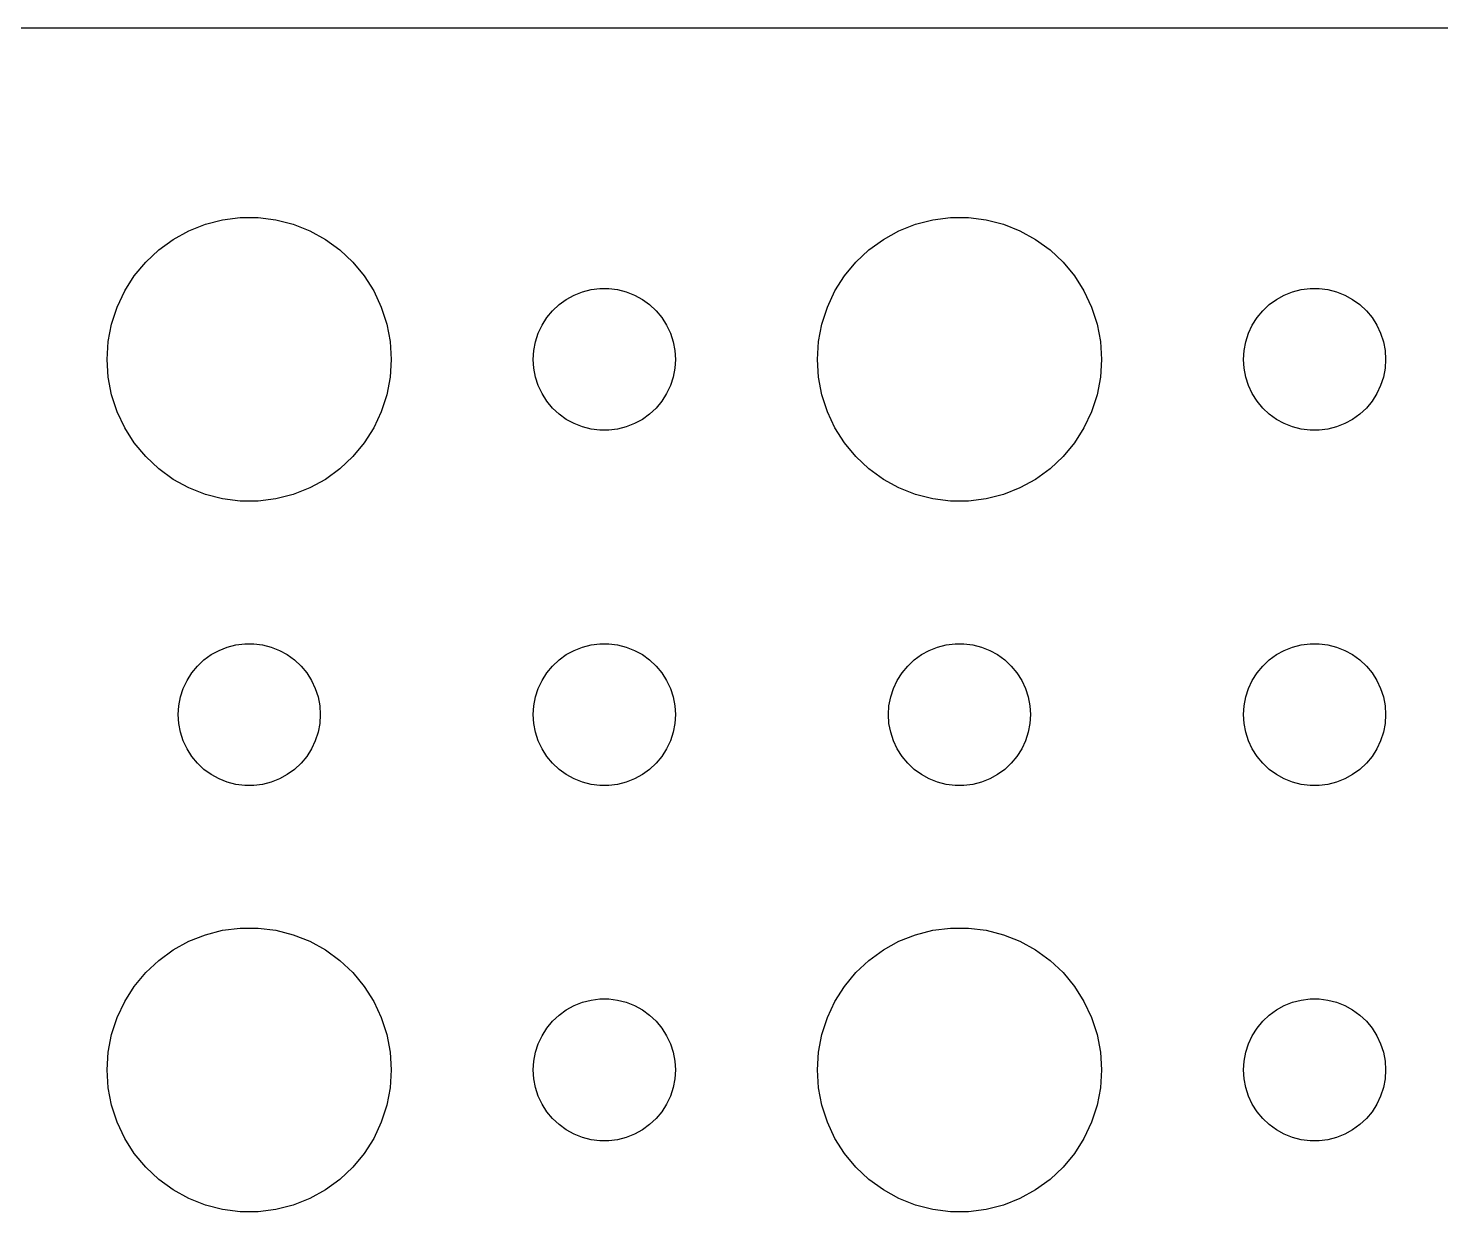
# Model space of a CAD drawing. Header units: metres. Extents: x -112 to 112, y -104 to 104.
# Drawn here: x 25.33 to 55.16, y 79.51 to 104.49 of the extents above; entities that cross this region are included whole.
import ezdxf

# ---------------------------------------------------------------- set-up
doc = ezdxf.new("R2010")
doc.units = ezdxf.units.M

msp = doc.modelspace()

# ---------------------------------------------------------------- linework, layer by layer
for p, q in [((107.314, 104.49), (-107.314, 104.49)), ((28.7227, 100.214), (29.0729, 100.353)), ((29.0729, 100.353), (29.4379, 100.447)), ((29.4379, 100.447), (29.8116, 100.494)), ((29.8116, 100.494), (30.1884, 100.494)), ((30.1884, 100.494), (30.5621, 100.447)), ((30.5621, 100.447), (30.927, 100.353)), ((30.927, 100.353), (31.2773, 100.214)), ((43.7227, 100.214), (44.0729, 100.353)), ((44.0729, 100.353), (44.4379, 100.447)), ((44.4379, 100.447), (44.8116, 100.494)), ((44.8116, 100.494), (45.1884, 100.494)), ((45.1884, 100.494), (45.5621, 100.447)), ((45.5621, 100.447), (45.927, 100.353)), ((45.927, 100.353), (46.2773, 100.214)), ((28.0877, 99.8115), (28.3925, 100.033)), ((28.3925, 100.033), (28.7227, 100.214)), ((31.2773, 100.214), (31.6075, 100.033)), ((31.6075, 100.033), (31.9123, 99.8115)), ((43.0877, 99.8115), (43.3925, 100.033)), ((43.3925, 100.033), (43.7227, 100.214)), ((46.2773, 100.214), (46.6075, 100.033)), ((46.6075, 100.033), (46.9123, 99.8115)), ((27.8131, 99.5536), (28.0877, 99.8115)), ((31.9123, 99.8115), (32.1869, 99.5536)), ((42.8131, 99.5536), (43.0877, 99.8115)), ((46.9123, 99.8115), (47.1869, 99.5536)), ((27.5729, 99.2634), (27.8131, 99.5536)), ((32.1869, 99.5536), (32.427, 99.2634)), ((42.5729, 99.2634), (42.8131, 99.5536)), ((47.1869, 99.5536), (47.427, 99.2634)), ((27.3711, 98.9453), (27.5729, 99.2634)), ((32.427, 99.2634), (32.6289, 98.9453)), ((42.3711, 98.9453), (42.5729, 99.2634)), ((47.427, 99.2634), (47.6289, 98.9453)), ((27.2107, 98.6044), (27.3711, 98.9453)), ((32.6289, 98.9453), (32.7893, 98.6044)), ((36.5439, 98.6558), (36.6963, 98.7665)), ((36.6963, 98.7665), (36.8613, 98.8572)), ((36.8613, 98.8572), (37.0365, 98.9266)), ((37.0365, 98.9266), (37.2189, 98.9734)), ((37.2189, 98.9734), (37.4058, 98.997)), ((37.4058, 98.997), (37.5942, 98.997)), ((37.5942, 98.997), (37.7811, 98.9734)), ((37.7811, 98.9734), (37.9635, 98.9266)), ((37.9635, 98.9266), (38.1387, 98.8572)), ((38.1387, 98.8572), (38.3037, 98.7665)), ((38.3037, 98.7665), (38.4561, 98.6558)), ((42.2107, 98.6044), (42.3711, 98.9453)), ((47.6289, 98.9453), (47.7893, 98.6044)), ((51.5439, 98.6558), (51.6963, 98.7665)), ((51.6963, 98.7665), (51.8613, 98.8572)), ((51.8613, 98.8572), (52.0365, 98.9266)), ((52.0365, 98.9266), (52.2189, 98.9734)), ((52.2189, 98.9734), (52.4058, 98.997)), ((52.4058, 98.997), (52.5942, 98.997)), ((52.5942, 98.997), (52.7811, 98.9734)), ((52.7811, 98.9734), (52.9635, 98.9266)), ((52.9635, 98.9266), (53.1387, 98.8572)), ((53.1387, 98.8572), (53.3037, 98.7665)), ((53.3037, 98.7665), (53.4561, 98.6558)), ((27.0942, 98.2461), (27.2107, 98.6044)), ((32.7893, 98.6044), (32.9057, 98.2461)), ((36.2865, 98.3817), (36.4065, 98.5268)), ((36.4065, 98.5268), (36.5439, 98.6558)), ((38.4561, 98.6558), (38.5934, 98.5268)), ((38.5934, 98.5268), (38.7135, 98.3817)), ((42.0942, 98.2461), (42.2107, 98.6044)), ((47.7893, 98.6044), (47.9057, 98.2461)), ((51.2865, 98.3817), (51.4065, 98.5268)), ((51.4065, 98.5268), (51.5439, 98.6558)), ((53.4561, 98.6558), (53.5934, 98.5268)), ((53.5934, 98.5268), (53.7135, 98.3817)), ((27.0237, 97.876), (27.0942, 98.2461)), ((32.9057, 98.2461), (32.9763, 97.876)), ((36.1053, 98.0522), (36.1855, 98.2226)), ((36.1855, 98.2226), (36.2865, 98.3817)), ((38.7135, 98.3817), (38.8145, 98.2226)), ((38.8145, 98.2226), (38.8947, 98.0522)), ((42.0237, 97.876), (42.0942, 98.2461)), ((47.9057, 98.2461), (47.9763, 97.876)), ((51.1053, 98.0522), (51.1855, 98.2226)), ((51.1855, 98.2226), (51.2865, 98.3817)), ((53.7135, 98.3817), (53.8145, 98.2226)), ((53.8145, 98.2226), (53.8947, 98.0522)), ((27, 97.5), (27.0237, 97.876)), ((32.9763, 97.876), (33, 97.5)), ((36.0118, 97.688), (36.0471, 97.873)), ((36.0471, 97.873), (36.1053, 98.0522)), ((38.8947, 98.0522), (38.9529, 97.873)), ((38.9529, 97.873), (38.9882, 97.688)), ((42, 97.5), (42.0237, 97.876)), ((47.9763, 97.876), (48, 97.5)), ((51.0118, 97.688), (51.0471, 97.873)), ((51.0471, 97.873), (51.1053, 98.0522)), ((53.8947, 98.0522), (53.9529, 97.873)), ((53.9529, 97.873), (53.9882, 97.688)), ((36, 97.5), (36.0118, 97.688)), ((38.9882, 97.688), (39, 97.5)), ((51, 97.5), (51.0118, 97.688)), ((53.9882, 97.688), (54, 97.5)), ((27.0237, 97.124), (27, 97.5)), ((33, 97.5), (32.9763, 97.124)), ((36.0118, 97.312), (36, 97.5)), ((36.0471, 97.127), (36.0118, 97.312)), ((38.9882, 97.312), (38.9529, 97.127)), ((39, 97.5), (38.9882, 97.312)), ((42.0237, 97.124), (42, 97.5)), ((48, 97.5), (47.9763, 97.124)), ((51.0118, 97.312), (51, 97.5)), ((51.0471, 97.127), (51.0118, 97.312)), ((53.9882, 97.312), (53.9529, 97.127)), ((54, 97.5), (53.9882, 97.312)), ((27.0942, 96.7539), (27.0237, 97.124)), ((32.9763, 97.124), (32.9057, 96.7539)), ((36.1053, 96.9478), (36.0471, 97.127)), ((38.9529, 97.127), (38.8947, 96.9478)), ((42.0942, 96.7539), (42.0237, 97.124)), ((47.9763, 97.124), (47.9057, 96.7539)), ((51.1053, 96.9478), (51.0471, 97.127)), ((53.9529, 97.127), (53.8947, 96.9478)), ((27.2107, 96.3956), (27.0942, 96.7539)), ((32.9057, 96.7539), (32.7893, 96.3956)), ((36.1855, 96.7774), (36.1053, 96.9478)), ((36.2865, 96.6183), (36.1855, 96.7774)), ((38.8145, 96.7774), (38.7135, 96.6183)), ((38.8947, 96.9478), (38.8145, 96.7774)), ((42.2107, 96.3956), (42.0942, 96.7539)), ((47.9057, 96.7539), (47.7893, 96.3956)), ((51.1855, 96.7774), (51.1053, 96.9478)), ((51.2865, 96.6183), (51.1855, 96.7774)), ((53.8145, 96.7774), (53.7135, 96.6183)), ((53.8947, 96.9478), (53.8145, 96.7774)), ((27.3711, 96.0547), (27.2107, 96.3956)), ((32.7893, 96.3956), (32.6289, 96.0547)), ((36.4065, 96.4732), (36.2865, 96.6183)), ((36.5439, 96.3442), (36.4065, 96.4732)), ((38.5934, 96.4732), (38.4561, 96.3442)), ((38.7135, 96.6183), (38.5934, 96.4732)), ((42.3711, 96.0547), (42.2107, 96.3956)), ((47.7893, 96.3956), (47.6289, 96.0547)), ((51.4065, 96.4732), (51.2865, 96.6183)), ((51.5439, 96.3442), (51.4065, 96.4732)), ((53.5934, 96.4732), (53.4561, 96.3442)), ((53.7135, 96.6183), (53.5934, 96.4732)), ((36.6963, 96.2335), (36.5439, 96.3442)), ((36.8613, 96.1428), (36.6963, 96.2335)), ((37.0365, 96.0734), (36.8613, 96.1428)), ((37.2189, 96.0266), (37.0365, 96.0734)), ((37.9635, 96.0734), (37.7811, 96.0266)), ((38.1387, 96.1428), (37.9635, 96.0734)), ((38.3037, 96.2335), (38.1387, 96.1428)), ((38.4561, 96.3442), (38.3037, 96.2335)), ((51.6963, 96.2335), (51.5439, 96.3442)), ((51.8613, 96.1428), (51.6963, 96.2335)), ((52.0365, 96.0734), (51.8613, 96.1428)), ((52.2189, 96.0266), (52.0365, 96.0734)), ((52.9635, 96.0734), (52.7811, 96.0266)), ((53.1387, 96.1428), (52.9635, 96.0734)), ((53.3037, 96.2335), (53.1387, 96.1428)), ((53.4561, 96.3442), (53.3037, 96.2335)), ((27.5729, 95.7366), (27.3711, 96.0547)), ((32.6289, 96.0547), (32.427, 95.7366)), ((37.4058, 96.003), (37.2189, 96.0266)), ((37.5942, 96.003), (37.4058, 96.003)), ((37.7811, 96.0266), (37.5942, 96.003)), ((42.5729, 95.7366), (42.3711, 96.0547)), ((47.6289, 96.0547), (47.427, 95.7366)), ((52.4058, 96.003), (52.2189, 96.0266)), ((52.5942, 96.003), (52.4058, 96.003)), ((52.7811, 96.0266), (52.5942, 96.003)), ((27.8131, 95.4464), (27.5729, 95.7366)), ((32.427, 95.7366), (32.1869, 95.4464)), ((42.8131, 95.4464), (42.5729, 95.7366)), ((47.427, 95.7366), (47.1869, 95.4464)), ((28.0877, 95.1885), (27.8131, 95.4464)), ((28.3925, 94.967), (28.0877, 95.1885)), ((31.9123, 95.1885), (31.6075, 94.967)), ((32.1869, 95.4464), (31.9123, 95.1885)), ((43.0877, 95.1885), (42.8131, 95.4464)), ((43.3925, 94.967), (43.0877, 95.1885)), ((46.9123, 95.1885), (46.6075, 94.967)), ((47.1869, 95.4464), (46.9123, 95.1885)), ((28.7227, 94.7855), (28.3925, 94.967)), ((31.6075, 94.967), (31.2773, 94.7855)), ((43.7227, 94.7855), (43.3925, 94.967)), ((46.6075, 94.967), (46.2773, 94.7855)), ((29.0729, 94.6468), (28.7227, 94.7855)), ((29.4379, 94.5531), (29.0729, 94.6468)), ((30.927, 94.6468), (30.5621, 94.5531)), ((31.2773, 94.7855), (30.927, 94.6468)), ((44.0729, 94.6468), (43.7227, 94.7855)), ((44.4379, 94.5531), (44.0729, 94.6468)), ((45.927, 94.6468), (45.5621, 94.5531)), ((46.2773, 94.7855), (45.927, 94.6468)), ((29.8116, 94.5059), (29.4379, 94.5531)), ((30.1884, 94.5059), (29.8116, 94.5059)), ((30.5621, 94.5531), (30.1884, 94.5059)), ((44.8116, 94.5059), (44.4379, 94.5531)), ((45.1884, 94.5059), (44.8116, 94.5059)), ((45.5621, 94.5531), (45.1884, 94.5059)), ((29.1963, 91.2665), (29.3613, 91.3572)), ((29.3613, 91.3572), (29.5365, 91.4266)), ((29.5365, 91.4266), (29.7189, 91.4734)), ((29.7189, 91.4734), (29.9058, 91.497)), ((29.9058, 91.497), (30.0942, 91.497)), ((30.0942, 91.497), (30.2811, 91.4734)), ((30.2811, 91.4734), (30.4635, 91.4266)), ((30.4635, 91.4266), (30.6387, 91.3572)), ((30.6387, 91.3572), (30.8037, 91.2665)), ((36.6963, 91.2665), (36.8613, 91.3572)), ((36.8613, 91.3572), (37.0365, 91.4266)), ((37.0365, 91.4266), (37.2189, 91.4734)), ((37.2189, 91.4734), (37.4058, 91.497)), ((37.4058, 91.497), (37.5942, 91.497)), ((37.5942, 91.497), (37.7811, 91.4734)), ((37.7811, 91.4734), (37.9635, 91.4266)), ((37.9635, 91.4266), (38.1387, 91.3572)), ((38.1387, 91.3572), (38.3037, 91.2665)), ((44.1963, 91.2665), (44.3613, 91.3572)), ((44.3613, 91.3572), (44.5365, 91.4266)), ((44.5365, 91.4266), (44.7189, 91.4734)), ((44.7189, 91.4734), (44.9058, 91.497)), ((44.9058, 91.497), (45.0942, 91.497)), ((45.0942, 91.497), (45.2811, 91.4734)), ((45.2811, 91.4734), (45.4635, 91.4266)), ((45.4635, 91.4266), (45.6387, 91.3572)), ((45.6387, 91.3572), (45.8037, 91.2665)), ((51.6963, 91.2665), (51.8613, 91.3572)), ((51.8613, 91.3572), (52.0365, 91.4266)), ((52.0365, 91.4266), (52.2189, 91.4734)), ((52.2189, 91.4734), (52.4058, 91.497)), ((52.4058, 91.497), (52.5942, 91.497)), ((52.5942, 91.497), (52.7811, 91.4734)), ((52.7811, 91.4734), (52.9635, 91.4266)), ((52.9635, 91.4266), (53.1387, 91.3572)), ((53.1387, 91.3572), (53.3037, 91.2665)), ((28.7865, 90.8817), (28.9065, 91.0268)), ((28.9065, 91.0268), (29.0439, 91.1558)), ((29.0439, 91.1558), (29.1963, 91.2665)), ((30.8037, 91.2665), (30.9561, 91.1558)), ((30.9561, 91.1558), (31.0934, 91.0268)), ((31.0934, 91.0268), (31.2135, 90.8817)), ((36.2865, 90.8817), (36.4065, 91.0268)), ((36.4065, 91.0268), (36.5439, 91.1558)), ((36.5439, 91.1558), (36.6963, 91.2665)), ((38.3037, 91.2665), (38.4561, 91.1558)), ((38.4561, 91.1558), (38.5934, 91.0268)), ((38.5934, 91.0268), (38.7135, 90.8817)), ((43.7865, 90.8817), (43.9065, 91.0268)), ((43.9065, 91.0268), (44.0439, 91.1558)), ((44.0439, 91.1558), (44.1963, 91.2665)), ((45.8037, 91.2665), (45.9561, 91.1558)), ((45.9561, 91.1558), (46.0934, 91.0268)), ((46.0934, 91.0268), (46.2135, 90.8817)), ((51.2865, 90.8817), (51.4065, 91.0268)), ((51.4065, 91.0268), (51.5439, 91.1558)), ((51.5439, 91.1558), (51.6963, 91.2665)), ((53.3037, 91.2665), (53.4561, 91.1558)), ((53.4561, 91.1558), (53.5934, 91.0268)), ((53.5934, 91.0268), (53.7135, 90.8817)), ((28.6053, 90.5522), (28.6855, 90.7226)), ((28.6855, 90.7226), (28.7865, 90.8817)), ((31.2135, 90.8817), (31.3145, 90.7226)), ((31.3145, 90.7226), (31.3947, 90.5522)), ((36.1053, 90.5522), (36.1855, 90.7226)), ((36.1855, 90.7226), (36.2865, 90.8817)), ((38.7135, 90.8817), (38.8145, 90.7226)), ((38.8145, 90.7226), (38.8947, 90.5522)), ((43.6053, 90.5522), (43.6855, 90.7226)), ((43.6855, 90.7226), (43.7865, 90.8817)), ((46.2135, 90.8817), (46.3145, 90.7226)), ((46.3145, 90.7226), (46.3947, 90.5522)), ((51.1053, 90.5522), (51.1855, 90.7226)), ((51.1855, 90.7226), (51.2865, 90.8817)), ((53.7135, 90.8817), (53.8145, 90.7226)), ((53.8145, 90.7226), (53.8947, 90.5522)), ((28.5471, 90.373), (28.6053, 90.5522)), ((31.3947, 90.5522), (31.4529, 90.373)), ((36.0471, 90.373), (36.1053, 90.5522)), ((38.8947, 90.5522), (38.9529, 90.373)), ((43.5471, 90.373), (43.6053, 90.5522)), ((46.3947, 90.5522), (46.4529, 90.373)), ((51.0471, 90.373), (51.1053, 90.5522)), ((53.8947, 90.5522), (53.9529, 90.373)), ((28.5, 90), (28.5118, 90.188)), ((28.5118, 90.188), (28.5471, 90.373)), ((31.4529, 90.373), (31.4882, 90.188)), ((31.4882, 90.188), (31.5, 90)), ((36, 90), (36.0118, 90.188)), ((36.0118, 90.188), (36.0471, 90.373)), ((38.9529, 90.373), (38.9882, 90.188)), ((38.9882, 90.188), (39, 90)), ((43.5, 90), (43.5118, 90.188)), ((43.5118, 90.188), (43.5471, 90.373)), ((46.4529, 90.373), (46.4882, 90.188)), ((46.4882, 90.188), (46.5, 90)), ((51, 90), (51.0118, 90.188)), ((51.0118, 90.188), (51.0471, 90.373)), ((53.9529, 90.373), (53.9882, 90.188)), ((53.9882, 90.188), (54, 90)), ((28.5118, 89.812), (28.5, 90)), ((28.5471, 89.627), (28.5118, 89.812)), ((31.4882, 89.812), (31.4529, 89.627)), ((31.5, 90), (31.4882, 89.812)), ((36.0118, 89.812), (36, 90)), ((36.0471, 89.627), (36.0118, 89.812)), ((38.9882, 89.812), (38.9529, 89.627)), ((39, 90), (38.9882, 89.812)), ((43.5118, 89.812), (43.5, 90)), ((43.5471, 89.627), (43.5118, 89.812)), ((46.4882, 89.812), (46.4529, 89.627)), ((46.5, 90), (46.4882, 89.812)), ((51.0118, 89.812), (51, 90)), ((51.0471, 89.627), (51.0118, 89.812)), ((53.9882, 89.812), (53.9529, 89.627)), ((54, 90), (53.9882, 89.812)), ((28.6053, 89.4478), (28.5471, 89.627)), ((31.4529, 89.627), (31.3947, 89.4478)), ((36.1053, 89.4478), (36.0471, 89.627)), ((38.9529, 89.627), (38.8947, 89.4478)), ((43.6053, 89.4478), (43.5471, 89.627)), ((46.4529, 89.627), (46.3947, 89.4478)), ((51.1053, 89.4478), (51.0471, 89.627)), ((53.9529, 89.627), (53.8947, 89.4478)), ((28.6855, 89.2774), (28.6053, 89.4478)), ((28.7865, 89.1183), (28.6855, 89.2774)), ((31.3145, 89.2774), (31.2135, 89.1183)), ((31.3947, 89.4478), (31.3145, 89.2774)), ((36.1855, 89.2774), (36.1053, 89.4478)), ((36.2865, 89.1183), (36.1855, 89.2774)), ((38.8145, 89.2774), (38.7135, 89.1183)), ((38.8947, 89.4478), (38.8145, 89.2774)), ((43.6855, 89.2774), (43.6053, 89.4478)), ((43.7865, 89.1183), (43.6855, 89.2774)), ((46.3145, 89.2774), (46.2135, 89.1183)), ((46.3947, 89.4478), (46.3145, 89.2774)), ((51.1855, 89.2774), (51.1053, 89.4478)), ((51.2865, 89.1183), (51.1855, 89.2774)), ((53.8145, 89.2774), (53.7135, 89.1183)), ((53.8947, 89.4478), (53.8145, 89.2774)), ((28.9065, 88.9732), (28.7865, 89.1183)), ((29.0439, 88.8442), (28.9065, 88.9732)), ((31.0934, 88.9732), (30.9561, 88.8442)), ((31.2135, 89.1183), (31.0934, 88.9732)), ((36.4065, 88.9732), (36.2865, 89.1183)), ((36.5439, 88.8442), (36.4065, 88.9732)), ((38.5934, 88.9732), (38.4561, 88.8442)), ((38.7135, 89.1183), (38.5934, 88.9732)), ((43.9065, 88.9732), (43.7865, 89.1183)), ((44.0439, 88.8442), (43.9065, 88.9732)), ((46.0934, 88.9732), (45.9561, 88.8442)), ((46.2135, 89.1183), (46.0934, 88.9732)), ((51.4065, 88.9732), (51.2865, 89.1183)), ((51.5439, 88.8442), (51.4065, 88.9732)), ((53.5934, 88.9732), (53.4561, 88.8442)), ((53.7135, 89.1183), (53.5934, 88.9732)), ((29.1963, 88.7335), (29.0439, 88.8442)), ((29.3613, 88.6428), (29.1963, 88.7335)), ((29.5365, 88.5734), (29.3613, 88.6428)), ((30.6387, 88.6428), (30.4635, 88.5734)), ((30.8037, 88.7335), (30.6387, 88.6428)), ((30.9561, 88.8442), (30.8037, 88.7335)), ((36.6963, 88.7335), (36.5439, 88.8442)), ((36.8613, 88.6428), (36.6963, 88.7335)), ((37.0365, 88.5734), (36.8613, 88.6428)), ((38.1387, 88.6428), (37.9635, 88.5734)), ((38.3037, 88.7335), (38.1387, 88.6428)), ((38.4561, 88.8442), (38.3037, 88.7335)), ((44.1963, 88.7335), (44.0439, 88.8442)), ((44.3613, 88.6428), (44.1963, 88.7335)), ((44.5365, 88.5734), (44.3613, 88.6428)), ((45.6387, 88.6428), (45.4635, 88.5734)), ((45.8037, 88.7335), (45.6387, 88.6428)), ((45.9561, 88.8442), (45.8037, 88.7335)), ((51.6963, 88.7335), (51.5439, 88.8442)), ((51.8613, 88.6428), (51.6963, 88.7335)), ((52.0365, 88.5734), (51.8613, 88.6428)), ((53.1387, 88.6428), (52.9635, 88.5734)), ((53.3037, 88.7335), (53.1387, 88.6428)), ((53.4561, 88.8442), (53.3037, 88.7335)), ((29.7189, 88.5266), (29.5365, 88.5734)), ((29.9058, 88.503), (29.7189, 88.5266)), ((30.0942, 88.503), (29.9058, 88.503)), ((30.2811, 88.5266), (30.0942, 88.503)), ((30.4635, 88.5734), (30.2811, 88.5266)), ((37.2189, 88.5266), (37.0365, 88.5734)), ((37.4058, 88.503), (37.2189, 88.5266)), ((37.5942, 88.503), (37.4058, 88.503)), ((37.7811, 88.5266), (37.5942, 88.503)), ((37.9635, 88.5734), (37.7811, 88.5266)), ((44.7189, 88.5266), (44.5365, 88.5734)), ((44.9058, 88.503), (44.7189, 88.5266)), ((45.0942, 88.503), (44.9058, 88.503)), ((45.2811, 88.5266), (45.0942, 88.503)), ((45.4635, 88.5734), (45.2811, 88.5266)), ((52.2189, 88.5266), (52.0365, 88.5734)), ((52.4058, 88.503), (52.2189, 88.5266)), ((52.5942, 88.503), (52.4058, 88.503)), ((52.7811, 88.5266), (52.5942, 88.503)), ((52.9635, 88.5734), (52.7811, 88.5266)), ((28.7227, 85.2145), (29.0729, 85.3532)), ((29.0729, 85.3532), (29.4379, 85.4469)), ((29.4379, 85.4469), (29.8116, 85.4941)), ((29.8116, 85.4941), (30.1884, 85.4941)), ((30.1884, 85.4941), (30.5621, 85.4469)), ((30.5621, 85.4469), (30.927, 85.3532)), ((30.927, 85.3532), (31.2773, 85.2145)), ((43.7227, 85.2145), (44.0729, 85.3532)), ((44.0729, 85.3532), (44.4379, 85.4469)), ((44.4379, 85.4469), (44.8116, 85.4941)), ((44.8116, 85.4941), (45.1884, 85.4941)), ((45.1884, 85.4941), (45.5621, 85.4469)), ((45.5621, 85.4469), (45.927, 85.3532)), ((45.927, 85.3532), (46.2773, 85.2145)), ((28.0877, 84.8115), (28.3925, 85.033)), ((28.3925, 85.033), (28.7227, 85.2145)), ((31.2773, 85.2145), (31.6075, 85.033)), ((31.6075, 85.033), (31.9123, 84.8115)), ((43.0877, 84.8115), (43.3925, 85.033)), ((43.3925, 85.033), (43.7227, 85.2145)), ((46.2773, 85.2145), (46.6075, 85.033)), ((46.6075, 85.033), (46.9123, 84.8115)), ((27.8131, 84.5536), (28.0877, 84.8115)), ((31.9123, 84.8115), (32.1869, 84.5536)), ((42.8131, 84.5536), (43.0877, 84.8115)), ((46.9123, 84.8115), (47.1869, 84.5536)), ((27.5729, 84.2634), (27.8131, 84.5536)), ((32.1869, 84.5536), (32.427, 84.2634)), ((42.5729, 84.2634), (42.8131, 84.5536)), ((47.1869, 84.5536), (47.427, 84.2634)), ((27.3711, 83.9453), (27.5729, 84.2634)), ((32.427, 84.2634), (32.6289, 83.9453)), ((42.3711, 83.9453), (42.5729, 84.2634)), ((47.427, 84.2634), (47.6289, 83.9453)), ((27.2107, 83.6044), (27.3711, 83.9453)), ((32.6289, 83.9453), (32.7893, 83.6044)), ((36.6963, 83.7665), (36.8613, 83.8572)), ((36.8613, 83.8572), (37.0365, 83.9266)), ((37.0365, 83.9266), (37.2189, 83.9734)), ((37.2189, 83.9734), (37.4058, 83.997)), ((37.4058, 83.997), (37.5942, 83.997)), ((37.5942, 83.997), (37.7811, 83.9734)), ((37.7811, 83.9734), (37.9635, 83.9266)), ((37.9635, 83.9266), (38.1387, 83.8572)), ((38.1387, 83.8572), (38.3037, 83.7665)), ((42.2107, 83.6044), (42.3711, 83.9453)), ((47.6289, 83.9453), (47.7893, 83.6044)), ((51.6963, 83.7665), (51.8613, 83.8572)), ((51.8613, 83.8572), (52.0365, 83.9266)), ((52.0365, 83.9266), (52.2189, 83.9734)), ((52.2189, 83.9734), (52.4058, 83.997)), ((52.4058, 83.997), (52.5942, 83.997)), ((52.5942, 83.997), (52.7811, 83.9734)), ((52.7811, 83.9734), (52.9635, 83.9266)), ((52.9635, 83.9266), (53.1387, 83.8572)), ((53.1387, 83.8572), (53.3037, 83.7665)), ((27.0942, 83.2461), (27.2107, 83.6044)), ((32.7893, 83.6044), (32.9057, 83.2461)), ((36.4065, 83.5268), (36.5439, 83.6558)), ((36.5439, 83.6558), (36.6963, 83.7665)), ((38.3037, 83.7665), (38.4561, 83.6558)), ((38.4561, 83.6558), (38.5934, 83.5268)), ((42.0942, 83.2461), (42.2107, 83.6044)), ((47.7893, 83.6044), (47.9057, 83.2461)), ((51.4065, 83.5268), (51.5439, 83.6558)), ((51.5439, 83.6558), (51.6963, 83.7665)), ((53.3037, 83.7665), (53.4561, 83.6558)), ((53.4561, 83.6558), (53.5934, 83.5268)), ((27.0237, 82.876), (27.0942, 83.2461)), ((32.9057, 83.2461), (32.9763, 82.876)), ((36.1855, 83.2226), (36.2865, 83.3817)), ((36.2865, 83.3817), (36.4065, 83.5268)), ((38.5934, 83.5268), (38.7135, 83.3817)), ((38.7135, 83.3817), (38.8145, 83.2226)), ((42.0237, 82.876), (42.0942, 83.2461)), ((47.9057, 83.2461), (47.9763, 82.876)), ((51.1855, 83.2226), (51.2865, 83.3817)), ((51.2865, 83.3817), (51.4065, 83.5268)), ((53.5934, 83.5268), (53.7135, 83.3817)), ((53.7135, 83.3817), (53.8145, 83.2226)), ((36.0471, 82.873), (36.1053, 83.0522)), ((36.1053, 83.0522), (36.1855, 83.2226)), ((38.8145, 83.2226), (38.8947, 83.0522)), ((38.8947, 83.0522), (38.9529, 82.873)), ((51.0471, 82.873), (51.1053, 83.0522)), ((51.1053, 83.0522), (51.1855, 83.2226)), ((53.8145, 83.2226), (53.8947, 83.0522)), ((53.8947, 83.0522), (53.9529, 82.873)), ((27, 82.5), (27.0237, 82.876)), ((32.9763, 82.876), (33, 82.5)), ((36, 82.5), (36.0118, 82.688)), ((36.0118, 82.688), (36.0471, 82.873)), ((38.9529, 82.873), (38.9882, 82.688)), ((38.9882, 82.688), (39, 82.5)), ((42, 82.5), (42.0237, 82.876)), ((47.9763, 82.876), (48, 82.5)), ((51, 82.5), (51.0118, 82.688)), ((51.0118, 82.688), (51.0471, 82.873)), ((53.9529, 82.873), (53.9882, 82.688)), ((53.9882, 82.688), (54, 82.5)), ((27.0237, 82.124), (27, 82.5)), ((33, 82.5), (32.9763, 82.124)), ((36.0118, 82.312), (36, 82.5)), ((39, 82.5), (38.9882, 82.312)), ((42.0237, 82.124), (42, 82.5)), ((48, 82.5), (47.9763, 82.124)), ((51.0118, 82.312), (51, 82.5)), ((54, 82.5), (53.9882, 82.312)), ((27.0942, 81.7539), (27.0237, 82.124)), ((32.9763, 82.124), (32.9057, 81.7539)), ((36.0471, 82.127), (36.0118, 82.312)), ((36.1053, 81.9478), (36.0471, 82.127)), ((38.9529, 82.127), (38.8947, 81.9478)), ((38.9882, 82.312), (38.9529, 82.127)), ((42.0942, 81.7539), (42.0237, 82.124)), ((47.9763, 82.124), (47.9057, 81.7539)), ((51.0471, 82.127), (51.0118, 82.312)), ((51.1053, 81.9478), (51.0471, 82.127)), ((53.9529, 82.127), (53.8947, 81.9478)), ((53.9882, 82.312), (53.9529, 82.127)), ((27.2107, 81.3956), (27.0942, 81.7539)), ((32.9057, 81.7539), (32.7893, 81.3956)), ((36.1855, 81.7774), (36.1053, 81.9478)), ((36.2865, 81.6183), (36.1855, 81.7774)), ((38.8145, 81.7774), (38.7135, 81.6183)), ((38.8947, 81.9478), (38.8145, 81.7774)), ((42.2107, 81.3956), (42.0942, 81.7539)), ((47.9057, 81.7539), (47.7893, 81.3956)), ((51.1855, 81.7774), (51.1053, 81.9478)), ((51.2865, 81.6183), (51.1855, 81.7774)), ((53.8145, 81.7774), (53.7135, 81.6183)), ((53.8947, 81.9478), (53.8145, 81.7774)), ((36.4065, 81.4732), (36.2865, 81.6183)), ((36.5439, 81.3442), (36.4065, 81.4732)), ((38.5934, 81.4732), (38.4561, 81.3442)), ((38.7135, 81.6183), (38.5934, 81.4732)), ((51.4065, 81.4732), (51.2865, 81.6183)), ((51.5439, 81.3442), (51.4065, 81.4732)), ((53.5934, 81.4732), (53.4561, 81.3442)), ((53.7135, 81.6183), (53.5934, 81.4732)), ((27.3711, 81.0547), (27.2107, 81.3956)), ((32.7893, 81.3956), (32.6289, 81.0547)), ((36.6963, 81.2335), (36.5439, 81.3442)), ((36.8613, 81.1428), (36.6963, 81.2335)), ((38.3037, 81.2335), (38.1387, 81.1428)), ((38.4561, 81.3442), (38.3037, 81.2335)), ((42.3711, 81.0547), (42.2107, 81.3956)), ((47.7893, 81.3956), (47.6289, 81.0547)), ((51.6963, 81.2335), (51.5439, 81.3442)), ((51.8613, 81.1428), (51.6963, 81.2335)), ((53.3037, 81.2335), (53.1387, 81.1428)), ((53.4561, 81.3442), (53.3037, 81.2335)), ((27.5729, 80.7366), (27.3711, 81.0547)), ((32.6289, 81.0547), (32.427, 80.7366)), ((37.0365, 81.0734), (36.8613, 81.1428)), ((37.2189, 81.0266), (37.0365, 81.0734)), ((37.4058, 81.003), (37.2189, 81.0266)), ((37.5942, 81.003), (37.4058, 81.003)), ((37.7811, 81.0266), (37.5942, 81.003)), ((37.9635, 81.0734), (37.7811, 81.0266)), ((38.1387, 81.1428), (37.9635, 81.0734)), ((42.5729, 80.7366), (42.3711, 81.0547)), ((47.6289, 81.0547), (47.427, 80.7366)), ((52.0365, 81.0734), (51.8613, 81.1428)), ((52.2189, 81.0266), (52.0365, 81.0734)), ((52.4058, 81.003), (52.2189, 81.0266)), ((52.5942, 81.003), (52.4058, 81.003)), ((52.7811, 81.0266), (52.5942, 81.003)), ((52.9635, 81.0734), (52.7811, 81.0266)), ((53.1387, 81.1428), (52.9635, 81.0734)), ((27.8131, 80.4464), (27.5729, 80.7366)), ((32.427, 80.7366), (32.1869, 80.4464)), ((42.8131, 80.4464), (42.5729, 80.7366)), ((47.427, 80.7366), (47.1869, 80.4464)), ((28.0877, 80.1885), (27.8131, 80.4464)), ((32.1869, 80.4464), (31.9123, 80.1885)), ((43.0877, 80.1885), (42.8131, 80.4464)), ((47.1869, 80.4464), (46.9123, 80.1885)), ((28.3925, 79.967), (28.0877, 80.1885)), ((28.7227, 79.7855), (28.3925, 79.967)), ((31.6075, 79.967), (31.2773, 79.7855)), ((31.9123, 80.1885), (31.6075, 79.967)), ((43.3925, 79.967), (43.0877, 80.1885)), ((43.7227, 79.7855), (43.3925, 79.967)), ((46.6075, 79.967), (46.2773, 79.7855)), ((46.9123, 80.1885), (46.6075, 79.967)), ((29.0729, 79.6468), (28.7227, 79.7855)), ((31.2773, 79.7855), (30.927, 79.6468)), ((44.0729, 79.6468), (43.7227, 79.7855)), ((46.2773, 79.7855), (45.927, 79.6468)), ((29.4379, 79.5531), (29.0729, 79.6468)), ((29.8116, 79.5059), (29.4379, 79.5531)), ((30.1884, 79.5059), (29.8116, 79.5059)), ((30.5621, 79.5531), (30.1884, 79.5059)), ((30.927, 79.6468), (30.5621, 79.5531)), ((44.4379, 79.5531), (44.0729, 79.6468)), ((44.8116, 79.5059), (44.4379, 79.5531)), ((45.1884, 79.5059), (44.8116, 79.5059)), ((45.5621, 79.5531), (45.1884, 79.5059)), ((45.927, 79.6468), (45.5621, 79.5531))]:
    msp.add_line(p, q)

doc.saveas('drawing.dxf')
